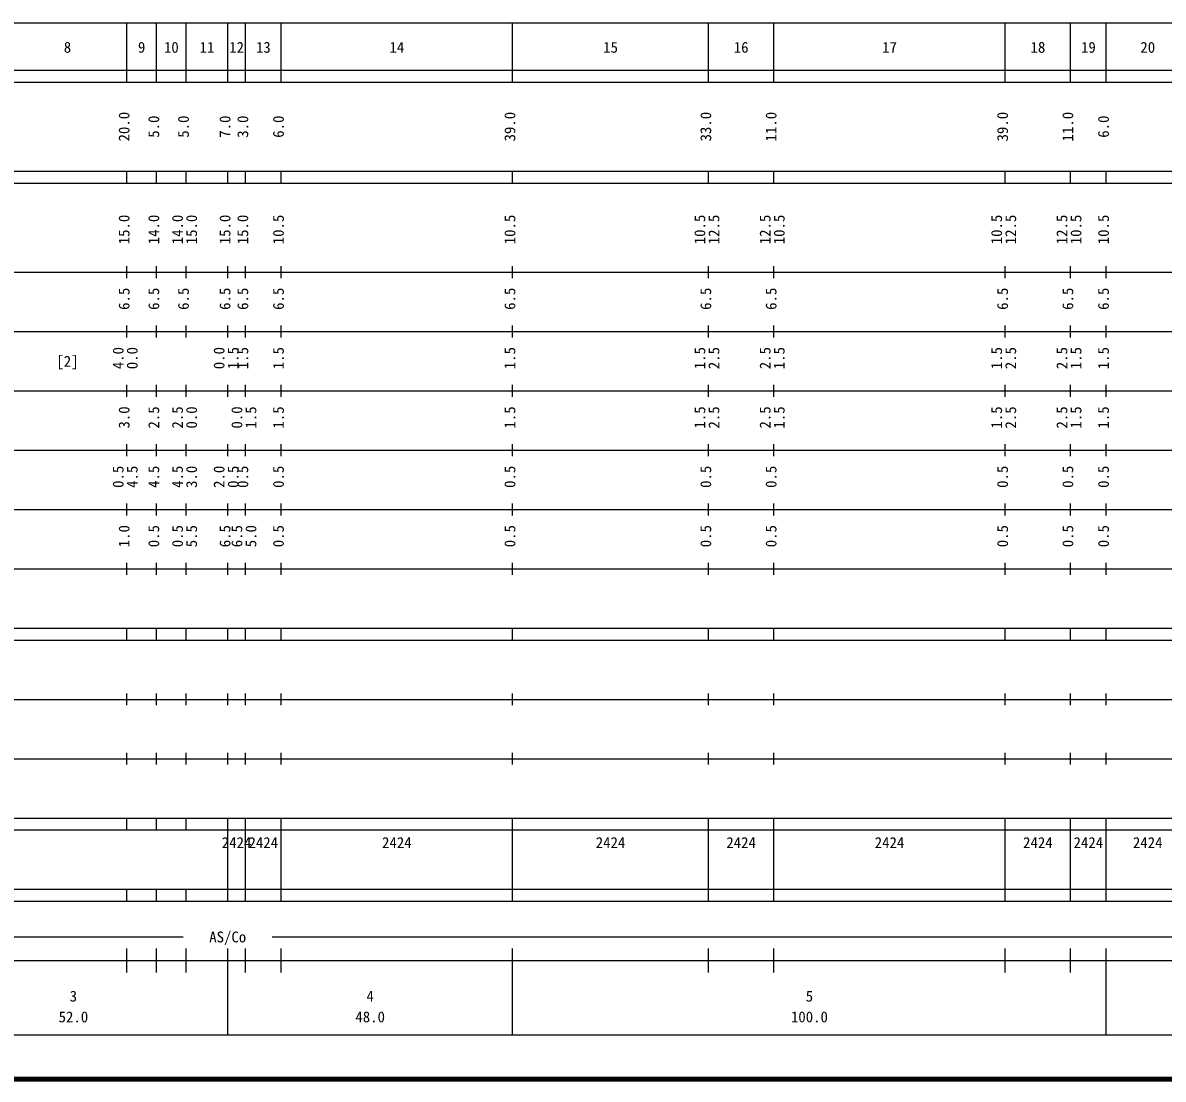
# Model space of a CAD drawing. Units: millimetres on the paper, enlarged 1000 times. Extents: x 40000 to 680000, y 20000 to 380000.
# Drawn here: x 285477 to 477602, y 20000 to 198000 of the extents above; entities that cross this region are included whole.
import ezdxf
from ezdxf.enums import TextEntityAlignment as Align

# ---------------------------------------------------------------- set-up
doc = ezdxf.new("R2010")
doc.units = ezdxf.units.MM
doc.header["$LTSCALE"] = 1000
doc.layers.add('M-TTL', color=2, linetype='Continuous', lineweight=140)
doc.layers.add('M-TTL-BAND', color=7, linetype='Continuous', lineweight=25)
doc.styles.add('ＭＳ ゴシック', font='')
doc.styles.get('ＭＳ ゴシック').set_extended_font_data('MS Gothic')

msp = doc.modelspace()

# ---------------------------------------------------------------- linework, layer by layer
at = {"layer": 'M-TTL'}
msp.add_line((40000, 20000), (680000, 20000), dxfattribs=at)
at = {"layer": 'M-TTL-BAND'}
for p, q in [((68000, 198000), (579000, 198000)), ((303000, 188000), (303000, 198000)), ((308000, 188000), (308000, 198000)), ((313000, 188000), (313000, 198000)), ((320000, 188000), (320000, 198000)), ((323000, 188000), (323000, 198000)), ((329000, 188000), (329000, 198000)), ((368000, 188000), (368000, 198000)), ((401000, 188000), (401000, 198000)), ((412000, 188000), (412000, 198000)), ((451000, 188000), (451000, 198000)), ((462000, 188000), (462000, 198000)), ((468000, 188000), (468000, 198000)), ((40000, 190000), (579000, 190000)), ((40000, 188000), (579000, 188000)), ((40000, 173000), (579000, 173000)), ((303000, 171000), (303000, 173000)), ((308000, 171000), (308000, 173000)), ((313000, 171000), (313000, 173000)), ((320000, 171000), (320000, 173000)), ((323000, 171000), (323000, 173000)), ((329000, 171000), (329000, 173000)), ((368000, 171000), (368000, 173000)), ((401000, 171000), (401000, 173000)), ((412000, 171000), (412000, 173000)), ((451000, 171000), (451000, 173000)), ((462000, 171000), (462000, 173000)), ((468000, 171000), (468000, 173000)), ((40000, 171000), (579000, 171000)), ((40000, 156000), (579000, 156000)), ((303000, 155000), (303000, 157000)), ((308000, 155000), (308000, 157000)), ((313000, 155000), (313000, 157000)), ((320000, 155000), (320000, 157000)), ((323000, 155000), (323000, 157000)), ((329000, 155000), (329000, 157000)), ((368000, 155000), (368000, 157000)), ((401000, 155000), (401000, 157000)), ((412000, 155000), (412000, 157000)), ((451000, 155000), (451000, 157000)), ((462000, 155000), (462000, 157000)), ((468000, 155000), (468000, 157000)), ((303000, 145000), (303000, 147000)), ((308000, 145000), (308000, 147000)), ((313000, 145000), (313000, 147000)), ((320000, 145000), (320000, 147000)), ((323000, 145000), (323000, 147000)), ((329000, 145000), (329000, 147000)), ((368000, 145000), (368000, 147000)), ((401000, 145000), (401000, 147000)), ((412000, 145000), (412000, 147000)), ((451000, 145000), (451000, 147000)), ((462000, 145000), (462000, 147000)), ((468000, 145000), (468000, 147000)), ((46000, 146000), (579000, 146000)), ((303000, 135000), (303000, 137000)), ((308000, 135000), (308000, 137000)), ((313000, 135000), (313000, 137000)), ((320000, 135000), (320000, 137000)), ((323000, 135000), (323000, 137000)), ((329000, 135000), (329000, 137000)), ((368000, 135000), (368000, 137000)), ((401000, 135000), (401000, 137000)), ((412000, 135000), (412000, 137000)), ((451000, 135000), (451000, 137000)), ((462000, 135000), (462000, 137000)), ((468000, 135000), (468000, 137000)), ((52000, 136000), (579000, 136000)), ((303000, 125000), (303000, 127000)), ((308000, 125000), (308000, 127000)), ((313000, 125000), (313000, 127000)), ((320000, 125000), (320000, 127000)), ((323000, 125000), (323000, 127000)), ((329000, 125000), (329000, 127000)), ((368000, 125000), (368000, 127000)), ((401000, 125000), (401000, 127000)), ((412000, 125000), (412000, 127000)), ((451000, 125000), (451000, 127000)), ((462000, 125000), (462000, 127000)), ((468000, 125000), (468000, 127000)), ((46000, 126000), (579000, 126000)), ((52000, 116000), (579000, 116000)), ((303000, 115000), (303000, 117000)), ((308000, 115000), (308000, 117000)), ((313000, 115000), (313000, 117000)), ((320000, 115000), (320000, 117000)), ((323000, 115000), (323000, 117000)), ((329000, 115000), (329000, 117000)), ((368000, 115000), (368000, 117000)), ((401000, 115000), (401000, 117000)), ((412000, 115000), (412000, 117000)), ((451000, 115000), (451000, 117000)), ((462000, 115000), (462000, 117000)), ((468000, 115000), (468000, 117000)), ((46000, 106000), (579000, 106000)), ((303000, 105000), (303000, 107000)), ((308000, 105000), (308000, 107000)), ((313000, 105000), (313000, 107000)), ((320000, 105000), (320000, 107000)), ((323000, 105000), (323000, 107000)), ((329000, 105000), (329000, 107000)), ((368000, 105000), (368000, 107000)), ((401000, 105000), (401000, 107000)), ((412000, 105000), (412000, 107000)), ((451000, 105000), (451000, 107000)), ((462000, 105000), (462000, 107000)), ((468000, 105000), (468000, 107000)), ((40000, 96000), (579000, 96000)), ((303000, 94000), (303000, 96000)), ((308000, 94000), (308000, 96000)), ((313000, 94000), (313000, 96000)), ((320000, 94000), (320000, 96000)), ((323000, 94000), (323000, 96000)), ((329000, 94000), (329000, 96000)), ((368000, 94000), (368000, 96000)), ((401000, 94000), (401000, 96000)), ((412000, 94000), (412000, 96000)), ((451000, 94000), (451000, 96000)), ((462000, 94000), (462000, 96000)), ((468000, 94000), (468000, 96000)), ((40000, 94000), (579000, 94000)), ((303000, 83000), (303000, 85000)), ((308000, 83000), (308000, 85000)), ((313000, 83000), (313000, 85000)), ((320000, 83000), (320000, 85000)), ((323000, 83000), (323000, 85000)), ((329000, 83000), (329000, 85000)), ((368000, 83000), (368000, 85000)), ((401000, 83000), (401000, 85000)), ((412000, 83000), (412000, 85000)), ((451000, 83000), (451000, 85000)), ((462000, 83000), (462000, 85000)), ((468000, 83000), (468000, 85000)), ((49000, 84000), (579000, 84000)), ((303000, 73000), (303000, 75000)), ((308000, 73000), (308000, 75000)), ((313000, 73000), (313000, 75000)), ((320000, 73000), (320000, 75000)), ((323000, 73000), (323000, 75000)), ((329000, 73000), (329000, 75000)), ((368000, 73000), (368000, 75000)), ((401000, 73000), (401000, 75000)), ((412000, 73000), (412000, 75000)), ((451000, 73000), (451000, 75000)), ((462000, 73000), (462000, 75000)), ((468000, 73000), (468000, 75000)), ((40000, 74000), (579000, 74000)), ((40000, 64000), (579000, 64000)), ((303000, 62000), (303000, 64000)), ((308000, 62000), (308000, 64000)), ((313000, 62000), (313000, 64000)), ((320000, 62000), (320000, 64000)), ((323000, 62000), (323000, 64000)), ((329000, 62000), (329000, 64000)), ((368000, 62000), (368000, 64000)), ((401000, 62000), (401000, 64000)), ((412000, 62000), (412000, 64000)), ((451000, 62000), (451000, 64000)), ((462000, 62000), (462000, 64000)), ((468000, 62000), (468000, 64000)), ((40000, 62000), (579000, 62000)), ((320000, 52000), (320000, 62000)), ((323000, 52000), (323000, 62000)), ((323000, 52000), (323000, 62000)), ((329000, 52000), (329000, 62000)), ((329000, 52000), (329000, 62000)), ((368000, 52000), (368000, 62000)), ((368000, 52000), (368000, 62000)), ((401000, 52000), (401000, 62000)), ((401000, 52000), (401000, 62000)), ((412000, 52000), (412000, 62000)), ((412000, 52000), (412000, 62000)), ((451000, 52000), (451000, 62000)), ((451000, 52000), (451000, 62000)), ((462000, 52000), (462000, 62000)), ((462000, 52000), (462000, 62000)), ((468000, 52000), (468000, 62000)), ((468000, 52000), (468000, 62000)), ((40000, 52000), (579000, 52000)), ((303000, 50000), (303000, 52000)), ((308000, 50000), (308000, 52000)), ((313000, 50000), (313000, 52000)), ((320000, 50000), (320000, 52000)), ((323000, 50000), (323000, 52000)), ((329000, 50000), (329000, 52000)), ((368000, 50000), (368000, 52000)), ((401000, 50000), (401000, 52000)), ((412000, 50000), (412000, 52000)), ((451000, 50000), (451000, 52000)), ((462000, 50000), (462000, 52000)), ((468000, 50000), (468000, 52000)), ((40000, 50000), (579000, 50000)), ((71000, 44000), (312500, 44000)), ((327500, 44000), (508100, 44000)), ((303000, 38000), (303000, 42000)), ((308000, 38000), (308000, 42000)), ((313000, 38000), (313000, 42000)), ((320000, 27500), (320000, 42000)), ((323000, 38000), (323000, 42000)), ((329000, 38000), (329000, 42000)), ((368000, 27500), (368000, 42000)), ((401000, 38000), (401000, 42000)), ((412000, 38000), (412000, 42000)), ((451000, 38000), (451000, 42000)), ((462000, 38000), (462000, 42000)), ((468000, 27500), (468000, 42000)), ((40000, 40000), (579000, 40000)), ((68000, 27500), (579000, 27500))]:
    msp.add_line(p, q, dxfattribs=at)

# ---------------------------------------------------------------- texts
at = {"layer": 'M-TTL-BAND', "style": 'ＭＳ ゴシック'}
for s, p in [('8', (293000, 192405)), ('9', (305500, 192405)), ('10', (310500, 192405)), ('11', (316500, 192405)), ('12', (321500, 192405)), ('13', (326000, 192405)), ('14', (348500, 192405)), ('15', (384500, 192405)), ('16', (406500, 192405)), ('17', (431500, 192405)), ('18', (456500, 192405)), ('19', (465000, 192405)), ('20', (475000, 192405)), ('[2]', (293000, 139500)), ('AS/Co', (320000, 42500)), ('3', (294000, 32523)), ('4', (344000, 32523)), ('5', (418000, 32523)), ('52.0', (294000, 29033)), ('48.0', (344000, 29033)), ('100.0', (418000, 29033))]:
    msp.add_text(s, height=1833, dxfattribs=at).set_placement(p, align=Align.BOTTOM_CENTER)
for s, p in [('20.0', (304000, 180500)), ('39.0', (369000, 180500)), ('33.0', (402000, 180500)), ('11.0', (413000, 180500)), ('39.0', (452000, 180500)), ('11.0', (463000, 180500)), ('5.0', (309000, 180500)), ('5.0', (314000, 180500)), ('7.0', (321000, 180500)), ('3.0', (324000, 180500)), ('6.0', (330000, 180500)), ('6.0', (469000, 180500)), ('15.0', (304000, 163174)), ('14.0', (309000, 163174)), ('14.0', (313000, 163174)), ('15.0', (315370, 163174)), ('15.0', (321000, 163174)), ('15.0', (324000, 163174)), ('10.5', (330000, 163174)), ('10.5', (369000, 163174)), ('10.5', (401000, 163174)), ('12.5', (403370, 163174)), ('12.5', (412000, 163174)), ('10.5', (414370, 163174)), ('10.5', (451000, 163174)), ('12.5', (453370, 163174)), ('12.5', (462000, 163174)), ('10.5', (464370, 163174)), ('10.5', (469000, 163174)), ('6.5', (304000, 151500)), ('6.5', (309000, 151500)), ('6.5', (314000, 151500)), ('6.5', (321000, 151500)), ('6.5', (324000, 151500)), ('6.5', (330000, 151500)), ('6.5', (369000, 151500)), ('6.5', (402000, 151500)), ('6.5', (413000, 151500)), ('6.5', (452000, 151500)), ('6.5', (463000, 151500)), ('6.5', (469000, 151500)), ('4.0', (303000, 141500)), ('0.0', (305370, 141500)), ('0.0', (320000, 141500)), ('1.5', (322370, 141500)), ('1.5', (324000, 141500)), ('1.5', (330000, 141500)), ('1.5', (369000, 141500)), ('1.5', (401000, 141500)), ('2.5', (403370, 141500)), ('2.5', (412000, 141500)), ('1.5', (414370, 141500)), ('1.5', (451000, 141500)), ('2.5', (453370, 141500)), ('2.5', (462000, 141500)), ('1.5', (464370, 141500)), ('1.5', (469000, 141500)), ('3.0', (304000, 131500)), ('2.5', (309000, 131500)), ('2.5', (313000, 131500)), ('0.0', (315370, 131500)), ('0.0', (323000, 131500)), ('1.5', (325370, 131500)), ('1.5', (330000, 131500)), ('1.5', (369000, 131500)), ('1.5', (401000, 131500)), ('2.5', (403370, 131500)), ('2.5', (412000, 131500)), ('1.5', (414370, 131500)), ('1.5', (451000, 131500)), ('2.5', (453370, 131500)), ('2.5', (462000, 131500)), ('1.5', (464370, 131500)), ('1.5', (469000, 131500)), ('0.5', (303000, 121500)), ('4.5', (305370, 121500)), ('4.5', (309000, 121500)), ('4.5', (313000, 121500)), ('3.0', (315370, 121500)), ('2.0', (320000, 121500)), ('0.5', (322370, 121500)), ('0.5', (324000, 121500)), ('0.5', (330000, 121500)), ('0.5', (369000, 121500)), ('0.5', (402000, 121500)), ('0.5', (413000, 121500)), ('0.5', (452000, 121500)), ('0.5', (463000, 121500)), ('0.5', (469000, 121500)), ('1.0', (304000, 111500)), ('0.5', (309000, 111500)), ('0.5', (313000, 111500)), ('5.5', (315370, 111500)), ('6.5', (321000, 111500)), ('6.5', (323000, 111500)), ('5.0', (325370, 111500)), ('0.5', (330000, 111500)), ('0.5', (369000, 111500)), ('0.5', (402000, 111500)), ('0.5', (413000, 111500)), ('0.5', (452000, 111500)), ('0.5', (463000, 111500)), ('0.5', (469000, 111500))]:
    msp.add_text(s, height=1833, rotation=90, dxfattribs=at).set_placement(p, align=Align.BOTTOM_CENTER)
for p in [(319000, 58405), (323500, 58405), (346000, 58405), (382000, 58405), (404000, 58405), (429000, 58405), (454000, 58405), (462500, 58405), (472500, 58405)]:
    msp.add_text('2424', height=1833, dxfattribs=at).set_placement(p, align=Align.BOTTOM_LEFT)

doc.saveas('drawing.dxf')
